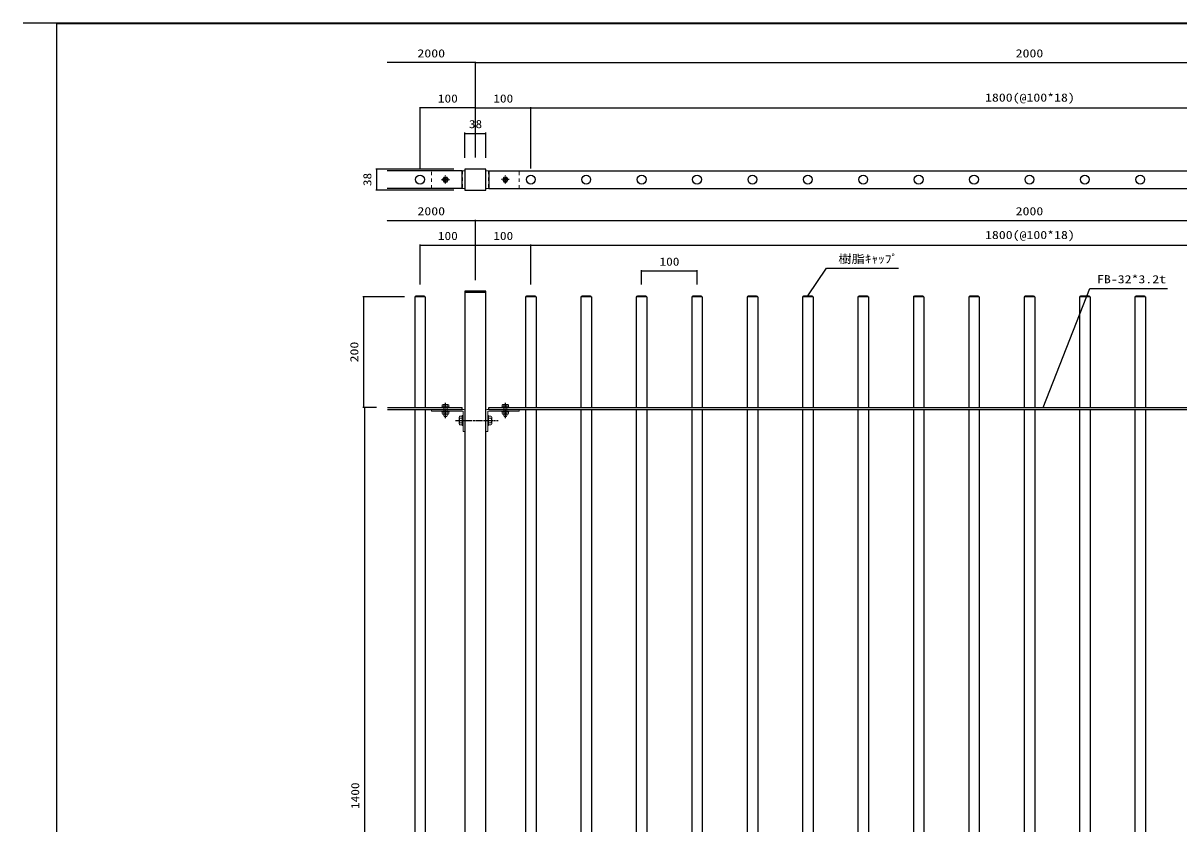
# Model space of a CAD drawing. Units: millimetres, scale not verified. Extents: x -210 to 199, y -148 to 136.
# Drawn here: x -209.7 to -1.1, y -8.2 to 136.3 of the extents above; entities that cross this region are included whole.
import ezdxf
from ezdxf.enums import TextEntityAlignment as Align

# ---------------------------------------------------------------- set-up
doc = ezdxf.new("R2010")
doc.units = ezdxf.units.MM
doc.linetypes.add('CHAIN', pattern=[18.5, 12, -1.5, 3.5, -1.5])
doc.linetypes.add('DASHED_SPACED', pattern=[12, 6, -6])
for name, color, linetype, lineweight in [('0-0', 6, 'Continuous', 25), ('0-1_0', 6, 'Continuous', 25), ('0-2_DIM1', 3, 'Continuous', 25), ('0-3_横桟', 2, 'Continuous', 25), ('0-4_文字', 7, 'Continuous', 25), ('0-5_補助', 5, 'Continuous', 25), ('0-6_ｾﾝﾀｰ', 1, 'CHAIN', 25), ('0-7_縦格子', 6, 'Continuous', 25), ('0-8_支柱', 60, 'Continuous', 25), ('0-9_THN', 4, 'Continuous', 9), ('0-A_下地', 30, 'Continuous', 9)]:
    doc.layers.add(name, color=color, linetype=linetype, lineweight=lineweight)
doc.styles.add('ＭＳ ゴシック', font='')
doc.styles.get('ＭＳ ゴシック').set_extended_font_data('MS Gothic')

# ---------------------------------------------------------------- blocks, each defined once
blk = doc.blocks.new('filled_dot')
at = {"color": 0, "linetype": 'Continuous', "lineweight": -2, "const_width": 1.25}
blk.add_lwpolyline([(-0.625, 0, 1), (0.625, 0, 1)], format="xyb", close=True, dxfattribs=at)
blk = doc.blocks.new('filled_arrow')
at = {"color": 0, "linetype": 'Continuous', "lineweight": -2}
blk.add_solid([(7.5, 1.25), (0, 0), (7.5, -1.25)], dxfattribs=at)
blk = doc.blocks.new('DIMENSION_005_')
at = {"layer": '0-4_文字'}
blk.add_lwpolyline([(37970.44, -63816.24), (38004.44, -63766.66), (38020.44, -63766.66), (38134.17, -63766.66)], dxfattribs=at)
at = {"layer": '0-4_文字', "xscale": 0.213, "yscale": 0.213, "rotation": 235.6}
blk.add_blockref('filled_arrow', (37970.44, -63816.24), dxfattribs=at)
at = {"layer": '0-4_文字', "style": 'ＭＳ ゴシック', "width": 1.2}
blk.add_text('樹脂ｷｬｯﾌﾟ', height=14.66, dxfattribs=at).set_placement((38025.44, -63761.66), align=Align.BOTTOM_LEFT)
blk = doc.blocks.new('A$C54DE35E0')
at = {"layer": '0-1_0'}
blk.add_line((0, 0), (556.725, 0), dxfattribs=at)
blk.add_lwpolyline([(556.725, -399), (0, -399), (0, 0)], dxfattribs=at)
blk = doc.blocks.new('DIMENSION_017_')
at = {"layer": '0-4_文字'}
blk.add_lwpolyline([(38395.12, -64018.24), (38479.43, -63803.22), (38487.43, -63803.22), (38619.53, -63803.22)], dxfattribs=at)
at = {"layer": '0-4_文字', "xscale": 0.107, "yscale": 0.107, "rotation": 248.6}
blk.add_blockref('filled_arrow', (38395.12, -64018.24), dxfattribs=at)
at = {"layer": '0-4_文字', "style": 'ＭＳ ゴシック', "width": 1.25}
blk.add_text('FB-32*3.2t', height=14.66, dxfattribs=at).set_placement((38492.43, -63798.22), align=Align.BOTTOM_LEFT)
blk = doc.blocks.new('Viewport_NO.1')
at = {"layer": '0-2_DIM1'}
for p, q in [((37370.44, -63395.62), (37210.89, -63395.62)), ((37370.44, -63566.73), (37370.44, -63394.37)), ((37370.44, -63566.73), (37370.44, -63394.37)), ((37370.44, -63395.62), (39370.44, -63395.62)), ((37270.44, -63586.73), (37270.44, -63475.82)), ((37370.44, -63477.07), (37270.44, -63477.07)), ((37370.44, -63566.73), (37370.44, -63475.82)), ((37370.44, -63566.73), (37370.44, -63475.82)), ((37370.44, -63477.07), (37470.44, -63477.07)), ((37470.44, -63586.73), (37470.44, -63475.82)), ((37470.44, -63586.73), (37470.44, -63475.82)), ((37470.44, -63477.07), (39270.44, -63477.07)), ((37351.44, -63567.73), (37351.44, -63521.98)), ((37351.44, -63523.23), (37389.44, -63523.23)), ((37389.44, -63567.73), (37389.44, -63521.98)), ((37331.44, -63587.73), (37190.76, -63587.73)), ((37192.01, -63587.73), (37192.01, -63625.73)), ((37331.44, -63625.73), (37190.76, -63625.73)), ((37210.89, -63680.48), (37370.44, -63680.48)), ((37370.44, -63788.24), (37370.44, -63679.23)), ((37370.44, -63788.24), (37370.44, -63679.23)), ((37370.44, -63680.48), (39370.44, -63680.48)), ((37270.44, -63796.24), (37270.44, -63723.77)), ((37270.44, -63725.02), (37370.44, -63725.02)), ((37370.44, -63788.24), (37370.44, -63723.77)), ((37370.44, -63788.24), (37370.44, -63723.77)), ((37370.44, -63725.02), (37470.44, -63725.02)), ((37470.44, -63796.24), (37470.44, -63723.77)), ((37470.44, -63796.24), (37470.44, -63723.77)), ((37470.44, -63725.02), (39270.44, -63725.02)), ((37670.44, -63796.24), (37670.44, -63770.21)), ((37670.44, -63771.46), (37770.44, -63771.46)), ((37770.44, -63796.24), (37770.44, -63770.21)), ((37242.49, -63818.24), (37167.24, -63818.24)), ((37168.49, -63818.24), (37168.49, -64018.24)), ((37190.29, -64018.24), (37167.24, -64018.24)), ((37191.89, -64018.24), (37168.84, -64018.24)), ((37170.09, -64018.24), (37170.09, -65418.24))]:
    blk.add_line(p, q, dxfattribs=at)
at = {"layer": '0-3_横桟'}
for p, q in [((37394.44, -63590.73), (39345.44, -63590.73)), ((37394.44, -63590.73), (37394.44, -63622.73)), ((37346.44, -63622.73), (37210.89, -63622.73)), ((37394.44, -63622.73), (39345.44, -63622.73)), ((37211.89, -64018.24), (37346.44, -64018.24)), ((37394.44, -64021.44), (37394.44, -64018.24)), ((37394.44, -64018.24), (39346.44, -64018.24)), ((37395.44, -64021.44), (39345.44, -64021.44))]:
    blk.add_line(p, q, dxfattribs=at)
for points in [[(37346.44, -63622.73), (37346.44, -63590.73), (37210.89, -63590.73)], [(37211.89, -64021.44), (37346.44, -64021.44), (37346.44, -64018.24)]]:
    blk.add_lwpolyline(points, dxfattribs=at)
at = {"layer": '0-5_補助'}
blk.add_lwpolyline([(40643.8, -66170.92), (40643.8, -63324.34), (36554.02, -63324.34)], dxfattribs=at)
at = {"layer": '0-6_ｾﾝﾀｰ'}
for p, q in [((37309.29, -63606.73), (37323.59, -63606.73)), ((37316.44, -63613.88), (37316.44, -63599.58)), ((37431.59, -63606.73), (37417.29, -63606.73)), ((37424.44, -63613.88), (37424.44, -63599.58)), ((37316.44, -64037.19), (37316.44, -64009.38)), ((37424.44, -64037.19), (37424.44, -64009.38)), ((37424.44, -64037.19), (37424.44, -64009.38)), ((37334.29, -64041.44), (37411.59, -64041.44))]:
    blk.add_line(p, q, dxfattribs=at)
at = {"layer": '0-7_縦格子'}
for p, q in [((37260.89, -63818.24), (37260.89, -64018.24)), ((37279.99, -63818.24), (37279.99, -64018.24)), ((37460.89, -63818.24), (37460.89, -64018.24)), ((37479.99, -63818.24), (37479.99, -64018.24)), ((37560.89, -63818.24), (37560.89, -64018.24)), ((37579.99, -63818.24), (37579.99, -64018.24)), ((37660.89, -63818.24), (37660.89, -64018.24)), ((37679.99, -63818.24), (37679.99, -64018.24)), ((37760.89, -63818.24), (37760.89, -64018.24)), ((37779.99, -63818.24), (37779.99, -64018.24)), ((37860.89, -63818.24), (37860.89, -64018.24)), ((37879.99, -63818.24), (37879.99, -64018.24)), ((37960.89, -63818.24), (37960.89, -64018.24)), ((37979.99, -63818.24), (37979.99, -64018.24)), ((38060.89, -63818.24), (38060.89, -64018.24)), ((38079.99, -63818.24), (38079.99, -64018.24)), ((38160.89, -63818.24), (38160.89, -64018.24)), ((38179.99, -63818.24), (38179.99, -64018.24)), ((38260.89, -63818.24), (38260.89, -64018.24)), ((38279.99, -63818.24), (38279.99, -64018.24)), ((38360.89, -63818.24), (38360.89, -64018.24)), ((38379.99, -63818.24), (38379.99, -64018.24)), ((38460.89, -63818.24), (38460.89, -64018.24)), ((38479.99, -63818.24), (38479.99, -64018.24)), ((38560.89, -63818.24), (38560.89, -64018.24)), ((38579.99, -63818.24), (38579.99, -64018.24)), ((37260.89, -64021.44), (37260.89, -65415.04)), ((37279.99, -64021.44), (37279.99, -65415.04)), ((37460.89, -64021.44), (37460.89, -65415.04)), ((37479.99, -64021.44), (37479.99, -65415.04)), ((37560.89, -64021.44), (37560.89, -65415.04)), ((37579.99, -64021.44), (37579.99, -65415.04)), ((37660.89, -64021.44), (37660.89, -65415.04)), ((37679.99, -64021.44), (37679.99, -65415.04)), ((37760.89, -64021.44), (37760.89, -65415.04)), ((37779.99, -64021.44), (37779.99, -65415.04)), ((37860.89, -64021.44), (37860.89, -65415.04)), ((37879.99, -64021.44), (37879.99, -65415.04)), ((37960.89, -64021.44), (37960.89, -65415.04)), ((37979.99, -64021.44), (37979.99, -65415.04)), ((38060.89, -64021.44), (38060.89, -65415.04)), ((38079.99, -64021.44), (38079.99, -65415.04)), ((38160.89, -64021.44), (38160.89, -65415.04)), ((38179.99, -64021.44), (38179.99, -65415.04)), ((38260.89, -64021.44), (38260.89, -65415.04)), ((38279.99, -64021.44), (38279.99, -65415.04)), ((38360.89, -64021.44), (38360.89, -65415.04)), ((38379.99, -64021.44), (38379.99, -65415.04)), ((38460.89, -64021.44), (38460.89, -65415.04)), ((38479.99, -64021.44), (38479.99, -65415.04)), ((38560.89, -64021.44), (38560.89, -65415.04)), ((38579.99, -64021.44), (38579.99, -65415.04))]:
    blk.add_line(p, q, dxfattribs=at)
for centre in [(37270.44, -63606.73), (37470.44, -63606.73), (37570.44, -63606.73), (37670.44, -63606.73), (37770.44, -63606.73), (37870.44, -63606.73), (37970.44, -63606.73), (38070.44, -63606.73), (38170.44, -63606.73), (38270.44, -63606.73), (38370.44, -63606.73), (38470.44, -63606.73), (38570.44, -63606.73)]:
    blk.add_circle(centre, 7.95, dxfattribs=at)
at = {"layer": '0-8_支柱'}
blk.add_line((37351.44, -63809.84), (37389.44, -63809.84), dxfattribs=at)
for points in [[(37351.44, -63625.73), (37389.44, -63625.73), (37389.44, -63587.73), (37351.44, -63587.73)], [(37351.44, -65918.24), (37389.44, -65918.24), (37389.44, -63808.24), (37351.44, -63808.24)]]:
    blk.add_lwpolyline(points, close=True, dxfattribs=at)
at = {"layer": '0-9_THN'}
for p, q in [((37277.99, -63816.24), (37262.89, -63816.24)), ((37477.99, -63816.24), (37462.89, -63816.24)), ((37577.99, -63816.24), (37562.89, -63816.24)), ((37677.99, -63816.24), (37662.89, -63816.24)), ((37777.99, -63816.24), (37762.89, -63816.24)), ((37877.99, -63816.24), (37862.89, -63816.24)), ((37977.99, -63816.24), (37962.89, -63816.24)), ((38077.99, -63816.24), (38062.89, -63816.24)), ((38177.99, -63816.24), (38162.89, -63816.24)), ((38277.99, -63816.24), (38262.89, -63816.24)), ((38377.99, -63816.24), (38362.89, -63816.24)), ((38477.99, -63816.24), (38462.89, -63816.24)), ((38577.99, -63816.24), (38562.89, -63816.24)), ((37260.89, -63818.24), (37279.99, -63818.24)), ((37460.89, -63818.24), (37479.99, -63818.24)), ((37560.89, -63818.24), (37579.99, -63818.24)), ((37660.89, -63818.24), (37679.99, -63818.24)), ((37760.89, -63818.24), (37779.99, -63818.24)), ((37860.89, -63818.24), (37879.99, -63818.24)), ((37960.89, -63818.24), (37979.99, -63818.24)), ((38060.89, -63818.24), (38079.99, -63818.24)), ((38160.89, -63818.24), (38179.99, -63818.24)), ((38260.89, -63818.24), (38279.99, -63818.24)), ((38360.89, -63818.24), (38379.99, -63818.24)), ((38460.89, -63818.24), (38479.99, -63818.24)), ((38560.89, -63818.24), (38579.99, -63818.24))]:
    blk.add_line(p, q, dxfattribs=at)
for centre, start, end in [((37262.89, -63818.24), 90, 180), ((37277.99, -63818.24), 0, 90), ((37462.89, -63818.24), 90, 180), ((37477.99, -63818.24), 0, 90), ((37562.89, -63818.24), 90, 180), ((37577.99, -63818.24), 0, 90), ((37662.89, -63818.24), 90, 180), ((37677.99, -63818.24), 0, 90), ((37762.89, -63818.24), 90, 180), ((37777.99, -63818.24), 0, 90), ((37862.89, -63818.24), 90, 180), ((37877.99, -63818.24), 0, 90), ((37962.89, -63818.24), 90, 180), ((37977.99, -63818.24), 0, 90), ((38062.89, -63818.24), 90, 180), ((38077.99, -63818.24), 0, 90), ((38162.89, -63818.24), 90, 180), ((38177.99, -63818.24), 0, 90), ((38262.89, -63818.24), 90, 180), ((38277.99, -63818.24), 0, 90), ((38362.89, -63818.24), 90, 180), ((38377.99, -63818.24), 0, 90), ((38462.89, -63818.24), 90, 180), ((38477.99, -63818.24), 0, 90), ((38562.89, -63818.24), 90, 180), ((38577.99, -63818.24), 0, 90)]:
    blk.add_arc(centre, 2, start, end, dxfattribs=at)
at = {"layer": '0-A_下地', "linetype": 'DASHED_SPACED'}
for p, q in [((37291.44, -63622.73), (37291.44, -63590.73)), ((37351.44, -63590.73), (37291.44, -63590.73)), ((37346.94, -63590.73), (37346.94, -63622.73)), ((37351.44, -63590.73), (37351.44, -63622.73)), ((37389.44, -63590.73), (37449.44, -63590.73)), ((37389.44, -63590.73), (37389.44, -63622.73)), ((37393.94, -63590.73), (37393.94, -63622.73)), ((37449.44, -63622.73), (37449.44, -63590.73)), ((37351.44, -63622.73), (37291.44, -63622.73)), ((37389.44, -63622.73), (37449.44, -63622.73)), ((37313.44, -64024.64), (37313.44, -64017.04)), ((37319.44, -64024.64), (37319.44, -64017.04)), ((37421.44, -64024.64), (37421.44, -64017.04)), ((37427.44, -64024.64), (37427.44, -64017.04))]:
    blk.add_line(p, q, dxfattribs=at)
at = {"layer": '0-A_下地'}
for p, q in [((37311.23, -63606.73), (37313.84, -63602.21)), ((37313.84, -63611.24), (37311.23, -63606.73)), ((37313.84, -63602.21), (37319.05, -63602.21)), ((37319.05, -63602.21), (37321.65, -63606.73)), ((37321.65, -63606.73), (37319.05, -63611.24)), ((37419.23, -63606.73), (37421.84, -63602.21)), ((37421.84, -63611.24), (37419.23, -63606.73)), ((37421.84, -63602.21), (37427.05, -63602.21)), ((37427.05, -63602.21), (37429.65, -63606.73)), ((37429.65, -63606.73), (37427.05, -63611.24)), ((37319.05, -63611.24), (37313.84, -63611.24)), ((37427.05, -63611.24), (37421.84, -63611.24)), ((37323.04, -64017.04), (37309.84, -64017.04)), ((37309.84, -64025.84), (37309.84, -64024.64)), ((37323.04, -64024.64), (37309.84, -64024.64)), ((37310.55, -64017.04), (37310.55, -64013.93)), ((37322.34, -64017.04), (37310.55, -64017.04)), ((37320.86, -64012.85), (37312.02, -64012.85)), ((37313.5, -64017.04), (37313.5, -64013.93)), ((37319.39, -64017.04), (37319.39, -64013.93)), ((37322.34, -64017.04), (37322.34, -64013.93)), ((37323.04, -64025.84), (37323.04, -64024.64)), ((37389.44, -64023.64), (37389.44, -64061.44)), ((37449.44, -64021.44), (37391.64, -64021.44)), ((37392.64, -64024.64), (37392.64, -64061.44)), ((37449.44, -64024.64), (37392.64, -64024.64)), ((37417.84, -64017.04), (37431.04, -64017.04)), ((37417.84, -64024.64), (37431.04, -64024.64)), ((37417.84, -64025.84), (37417.84, -64024.64)), ((37418.55, -64017.04), (37418.55, -64013.93)), ((37418.55, -64017.04), (37430.34, -64017.04)), ((37420.02, -64012.85), (37428.86, -64012.85)), ((37421.5, -64017.04), (37421.5, -64013.93)), ((37427.39, -64017.04), (37427.39, -64013.93)), ((37430.34, -64017.04), (37430.34, -64013.93)), ((37431.04, -64025.84), (37431.04, -64024.64)), ((37449.44, -64024.64), (37449.44, -64021.44)), ((37323.04, -64025.84), (37309.84, -64025.84)), ((37310.55, -64025.84), (37310.55, -64028.95)), ((37311.07, -64025.84), (37321.82, -64025.84)), ((37320.86, -64030.02), (37312.02, -64030.02)), ((37313.44, -64030.02), (37313.44, -64032.94)), ((37313.44, -64032.94), (37314.04, -64034.44)), ((37313.5, -64025.84), (37313.5, -64028.95)), ((37319.39, -64025.84), (37319.39, -64028.95)), ((37319.44, -64030.02), (37319.44, -64032.94)), ((37322.34, -64025.84), (37322.34, -64028.95)), ((37341.06, -64035.54), (37341.06, -64047.33)), ((37346.64, -64033.58), (37342.49, -64033.58)), ((37346.64, -64037.51), (37342.49, -64037.51)), ((37346.64, -64045.36), (37342.49, -64045.36)), ((37346.64, -64032.64), (37346.64, -64050.24)), ((37346.64, -64032.64), (37346.64, -64050.24)), ((37348.24, -64032.64), (37346.64, -64032.64)), ((37346.64, -64033.58), (37346.64, -64049.3)), ((37348.24, -64032.64), (37348.24, -64050.24)), ((37394.24, -64032.64), (37394.24, -64050.24)), ((37394.24, -64033.58), (37398.39, -64033.58)), ((37394.24, -64033.58), (37394.24, -64049.3)), ((37394.24, -64037.51), (37398.39, -64037.51)), ((37394.24, -64045.36), (37398.39, -64045.36)), ((37399.82, -64035.54), (37399.82, -64047.33)), ((37417.84, -64025.84), (37431.04, -64025.84)), ((37418.55, -64025.84), (37418.55, -64028.95)), ((37429.82, -64025.84), (37419.07, -64025.84)), ((37420.02, -64030.02), (37428.86, -64030.02)), ((37421.44, -64030.02), (37421.44, -64032.94)), ((37421.44, -64032.94), (37422.04, -64034.44)), ((37421.5, -64025.84), (37421.5, -64028.95)), ((37422.04, -64034.44), (37426.84, -64034.44)), ((37427.39, -64025.84), (37427.39, -64028.95)), ((37430.34, -64025.84), (37430.34, -64028.95)), ((37346.64, -64049.3), (37342.49, -64049.3)), ((37348.24, -64050.24), (37346.64, -64050.24)), ((37389.44, -64061.44), (37392.64, -64061.44)), ((37394.24, -64049.3), (37398.39, -64049.3))]:
    blk.add_line(p, q, dxfattribs=at)
for points in [[(37291.44, -64024.64), (37291.44, -64021.44), (37349.24, -64021.44)], [(37291.44, -64024.64), (37348.24, -64024.64), (37348.24, -64061.44)], [(37323.04, -64018.24), (37309.84, -64018.24), (37309.84, -64017.04)], [(37323.04, -64018.24), (37323.04, -64017.04), (37309.84, -64017.04)], [(37351.44, -64023.64), (37351.44, -64061.44), (37348.24, -64061.44)], [(37417.84, -64018.24), (37431.04, -64018.24), (37431.04, -64017.04)], [(37417.84, -64018.24), (37417.84, -64017.04), (37431.04, -64017.04)], [(37319.44, -64032.94), (37318.84, -64034.44), (37314.04, -64034.44)], [(37392.64, -64032.64), (37392.64, -64050.24), (37394.24, -64050.24)], [(37392.64, -64032.64), (37394.24, -64032.64), (37394.24, -64050.24)], [(37427.44, -64030.02), (37427.44, -64032.94), (37426.84, -64034.44)]]:
    blk.add_lwpolyline(points, dxfattribs=at)
for centre, radius in [((37316.44, -63606.73), 4.51), ((37316.44, -63606.73), 3), ((37424.44, -63606.73), 4.51), ((37424.44, -63606.73), 3)]:
    blk.add_circle(centre, radius, dxfattribs=at)
for centre, radius, start, end in [((37312.02, -64014.4), 1.55, 17.74657, 162.25343), ((37316.44, -64017.42), 4.57, 49.83207, 130.16793), ((37320.86, -64014.4), 1.55, 17.74657, 162.25343), ((37349.24, -64023.64), 2.2, 0, 90), ((37391.64, -64023.64), 2.2, 90, 180), ((37420.02, -64014.4), 1.55, 17.74657, 162.25343), ((37424.44, -64017.42), 4.57, 49.83207, 130.16793), ((37428.86, -64014.4), 1.55, 17.74657, 162.25343), ((37312.02, -64028.48), 1.55, 197.74657, 342.25343), ((37316.44, -64025.46), 4.57, 229.83207, 310.16793), ((37320.86, -64028.48), 1.55, 197.74657, 342.25343), ((37343.12, -64035.54), 2.06, 107.74657, 252.25343), ((37347.15, -64041.44), 6.09, 139.83207, 220.16793), ((37343.12, -64047.33), 2.06, 107.74657, 252.25343), ((37397.76, -64035.54), 2.06, 287.74657, 72.25343), ((37393.74, -64041.44), 6.09, 319.83207, 40.16793), ((37397.76, -64047.33), 2.06, 287.74657, 72.25343), ((37420.02, -64028.48), 1.55, 197.74657, 342.25343), ((37424.44, -64025.46), 4.57, 229.83207, 310.16793), ((37428.86, -64028.48), 1.55, 197.74657, 342.25343)]:
    blk.add_arc(centre, radius, start, end, dxfattribs=at)
at = {"layer": '0-0', "xscale": 7.129295, "yscale": 7.129295}
blk.add_blockref('A$C54DE35E0', (36614.73, -63324.92), dxfattribs=at)
at = {"layer": '0-2_DIM1'}
for name, p, xscale, yscale, rotation in [('filled_arrow', (37210.89, -63395.62), 0.107, 0.107, 180), ('filled_dot', (37370.44, -63395.62), 0.32, 0.32, 180), ('filled_dot', (37270.44, -63477.07), 0.32, 0.32, 180), ('filled_dot', (37370.44, -63477.07), 0.32, 0.32, 180), ('filled_dot', (37470.44, -63477.07), 0.32, 0.32, 180), ('filled_dot', (37351.44, -63523.23), 0.32, 0.32, 180), ('filled_dot', (37192.01, -63587.73), 0.32, 0.32, 90), ('filled_dot', (37192.01, -63625.73), 0.32, 0.32, 270), ('filled_arrow', (37210.89, -63680.48), 0.107, 0.107, 180), ('filled_dot', (37370.44, -63680.48), 0.32, 0.32, 180), ('filled_dot', (37270.44, -63725.02), 0.32, 0.32, 180), ('filled_dot', (37370.44, -63725.02), 0.32, 0.32, 180), ('filled_dot', (37470.44, -63725.02), 0.32, 0.32, 180), ('filled_dot', (37670.44, -63771.46), 0.32, 0.32, 180), ('filled_dot', (37168.49, -63818.24), 0.32, 0.32, 90), ('filled_dot', (37168.49, -64018.24), 0.32, 0.32, 270), ('filled_dot', (37170.09, -64018.24), 0.32, 0.32, 90)]:
    blk.add_blockref(name, p, dxfattribs=dict(at, xscale=xscale, yscale=yscale, rotation=rotation))
at = {"layer": '0-2_DIM1', "xscale": 0.32, "yscale": 0.32}
for p in [(37370.44, -63395.62), (37370.44, -63477.07), (37470.44, -63477.07), (37389.44, -63523.23), (37370.44, -63680.48), (37370.44, -63725.02), (37470.44, -63725.02), (37770.44, -63771.46)]:
    blk.add_blockref('filled_dot', p, dxfattribs=at)
at = {"layer": '0-4_文字'}
for name in ['DIMENSION_005_', 'DIMENSION_017_']:
    blk.add_blockref(name, (0, 0), dxfattribs=at)
at = {"layer": '0-2_DIM1', "style": 'ＭＳ ゴシック'}
for s, width, p in [('2000', 1.25, (37265.79, -63390.62)), ('2000', 1.25, (38345.57, -63390.62)), ('100', 1.2, (37302.73, -63472.07)), ('100', 1.2, (37402.73, -63472.07)), ('1800(@100*18)', 1.25, (38290.29, -63470.39)), ('38', 1.2, (37358.66, -63518.23)), ('2000', 1.25, (37265.79, -63675.48)), ('2000', 1.25, (38345.57, -63675.48)), ('100', 1.2, (37302.73, -63720.02)), ('100', 1.2, (37402.73, -63720.02)), ('1800(@100*18)', 1.25, (38290.29, -63718.35)), ('100', 1.2, (37702.73, -63766.46))]:
    blk.add_text(s, height=14.66, dxfattribs=dict(at, width=width)).set_placement(p, align=Align.BOTTOM_LEFT)
for s, width, p in [('38', 1.2, (37187.01, -63618.5)), ('200', 1.25, (37163.49, -63936.61)), ('1400', 1.2, (37165.09, -64742.45))]:
    blk.add_text(s, height=14.66, rotation=90, dxfattribs=dict(at, width=width)).set_placement(p, align=Align.BOTTOM_LEFT)

msp = doc.modelspace()

# ---------------------------------------------------------------- block references
at = {"layer": '0-0', "xscale": 0.1, "yscale": 0.1}
msp.add_blockref('Viewport_NO.1', (-3865.14, 6468.749), dxfattribs=at)

doc.saveas('drawing.dxf')
